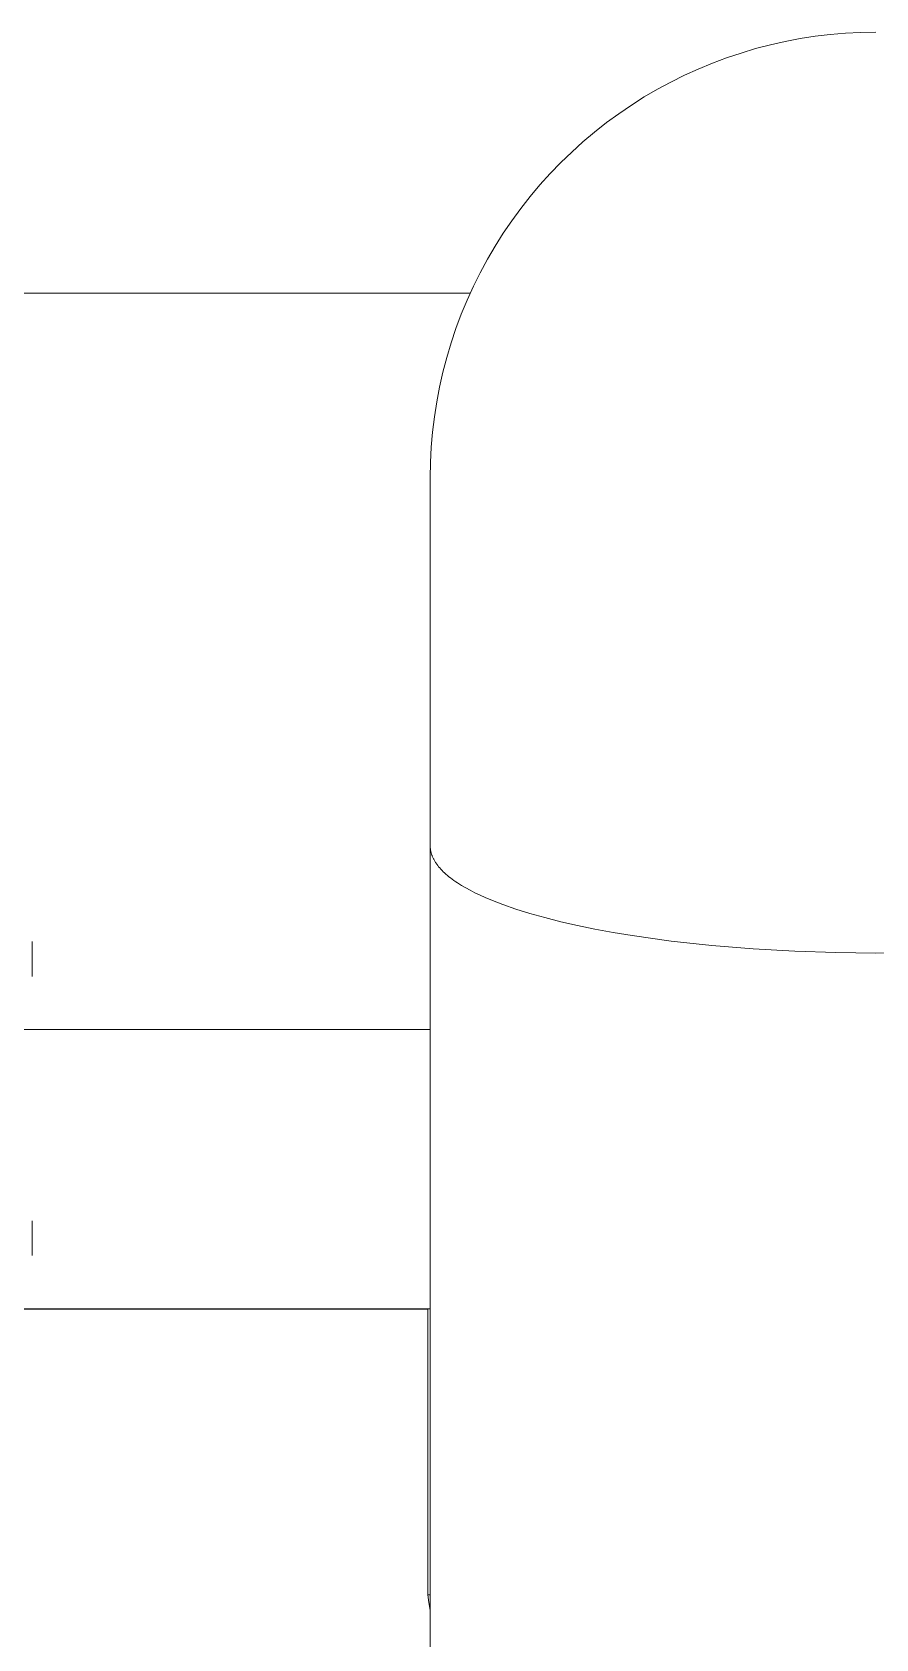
# Model space of a CAD drawing. Header units: inches. Extents: x -9 to 187, y -3 to 135.
# Drawn here: x 44.161 to 45.279, y 112.085 to 114.214 of the extents above; entities that cross this region are included whole.
import ezdxf

# ---------------------------------------------------------------- set-up
doc = ezdxf.new("R2010")
doc.units = ezdxf.units.IN
doc.layers.add('ZANO_R', color=7, linetype='Continuous', lineweight=0)

msp = doc.modelspace()

# ---------------------------------------------------------------- linework, layer by layer
at = {"layer": 'ZANO_R'}
for p, q in [((45.21875, 114.21107), (45.23884, 114.21279)), ((45.23884, 114.21279), (45.25897, 114.21382)), ((45.25897, 114.21382), (45.27914, 114.21416)), ((45.1005, 114.18649), (45.11982, 114.19226)), ((45.11982, 114.19226), (45.13932, 114.19737)), ((45.13932, 114.19737), (45.15899, 114.20181)), ((45.15899, 114.20181), (45.1788, 114.20558)), ((45.1788, 114.20558), (45.19873, 114.20866)), ((45.19873, 114.20866), (45.21875, 114.21107)), ((45.04387, 114.16527), (45.0625, 114.17299)), ((45.0625, 114.17299), (45.08138, 114.18007)), ((45.08138, 114.18007), (45.1005, 114.18649)), ((45.00746, 114.14796), (45.02552, 114.15693)), ((45.02552, 114.15693), (45.04387, 114.16527)), ((44.95527, 114.11743), (44.97231, 114.12819)), ((44.97231, 114.12819), (44.98972, 114.13838)), ((44.98972, 114.13838), (45.00746, 114.14796)), ((44.92232, 114.09417), (44.9386, 114.10608)), ((44.9386, 114.10608), (44.95527, 114.11743)), ((44.90647, 114.08172), (44.92232, 114.09417)), ((44.87608, 114.05522), (44.89105, 114.06873)), ((44.89105, 114.06873), (44.90647, 114.08172)), ((44.86158, 114.0412), (44.87608, 114.05522)), ((44.83406, 114.01174), (44.84757, 114.0267)), ((44.84757, 114.0267), (44.86158, 114.0412)), ((44.82107, 113.99631), (44.83406, 114.01174)), ((44.7967, 113.96419), (44.80861, 113.98046)), ((44.80861, 113.98046), (44.82107, 113.99631)), ((44.78536, 113.94752), (44.7967, 113.96419)), ((44.77459, 113.93047), (44.78536, 113.94752)), ((44.76441, 113.91306), (44.77459, 113.93047)), ((44.74586, 113.87726), (44.75483, 113.89532)), ((44.75483, 113.89532), (44.76441, 113.91306)), ((44.73751, 113.85891), (44.74586, 113.87726)), ((43.90127, 113.86836), (44.74171, 113.86836)), ((44.72979, 113.84028), (44.73751, 113.85891)), ((44.72272, 113.8214), (44.72979, 113.84028)), ((44.71629, 113.80229), (44.72272, 113.8214)), ((44.71052, 113.78297), (44.71629, 113.80229)), ((44.70541, 113.76346), (44.71052, 113.78297)), ((44.70097, 113.74379), (44.70541, 113.76346)), ((44.69412, 113.70405), (44.69721, 113.72398)), ((44.69721, 113.72398), (44.70097, 113.74379)), ((44.69172, 113.68403), (44.69412, 113.70405)), ((44.69, 113.66394), (44.69172, 113.68403)), ((44.68896, 113.64381), (44.69, 113.66394)), ((44.68862, 113.62365), (44.68896, 113.64381)), ((44.68862, 113.62365), (44.68862, 113.13542)), ((44.68862, 113.13542), (44.68863, 113.13463)), ((44.68862, 113.13343), (44.68862, 106.71142)), ((44.68863, 113.13463), (44.68866, 113.13385)), ((44.68866, 113.13385), (44.6887, 113.13306)), ((44.6887, 113.13306), (44.68877, 113.13227)), ((44.68877, 113.13227), (44.68885, 113.13148)), ((44.68885, 113.13148), (44.68895, 113.13069)), ((44.68895, 113.13069), (44.68907, 113.12989)), ((44.68907, 113.12989), (44.68921, 113.1291)), ((44.68921, 113.1291), (44.68936, 113.1283)), ((44.68936, 113.1283), (44.68954, 113.1275)), ((44.68954, 113.1275), (44.68974, 113.1267)), ((44.68974, 113.1267), (44.68995, 113.1259)), ((44.68995, 113.1259), (44.69019, 113.12509)), ((44.69019, 113.12509), (44.69044, 113.12429)), ((44.69044, 113.12429), (44.69071, 113.12348)), ((44.69071, 113.12348), (44.69101, 113.12267)), ((44.69101, 113.12267), (44.69132, 113.12187)), ((44.69132, 113.12187), (44.69166, 113.12106)), ((44.69166, 113.12106), (44.69201, 113.12024)), ((44.69201, 113.12024), (44.69238, 113.11943)), ((44.69238, 113.11943), (44.69278, 113.11862)), ((44.69278, 113.11862), (44.69319, 113.1178)), ((44.69319, 113.1178), (44.69363, 113.11699)), ((44.69363, 113.11699), (44.69408, 113.11617)), ((44.69408, 113.11617), (44.69456, 113.11536)), ((44.69456, 113.11536), (44.69505, 113.11454)), ((44.69505, 113.11454), (44.69557, 113.11372)), ((44.69557, 113.11372), (44.69611, 113.1129)), ((44.69611, 113.1129), (44.69725, 113.11126)), ((44.69725, 113.11126), (44.69848, 113.10961)), ((44.69848, 113.10961), (44.69979, 113.10796)), ((44.69979, 113.10796), (44.70119, 113.10631)), ((44.70119, 113.10631), (44.70267, 113.10466)), ((44.70267, 113.10466), (44.70424, 113.10301)), ((44.70424, 113.10301), (44.7059, 113.10136)), ((44.7059, 113.10136), (44.70765, 113.0997)), ((44.70765, 113.0997), (44.70949, 113.09805)), ((44.70949, 113.09805), (44.71141, 113.09639)), ((44.71141, 113.09639), (44.71343, 113.09474)), ((44.71343, 113.09474), (44.71554, 113.09309)), ((44.71554, 113.09309), (44.71773, 113.09143)), ((44.71773, 113.09143), (44.72002, 113.08979)), ((44.72002, 113.08979), (44.7224, 113.08814)), ((44.7224, 113.08814), (44.72487, 113.08649)), ((44.72487, 113.08649), (44.73008, 113.08321)), ((44.73008, 113.08321), (44.73566, 113.07995)), ((44.73566, 113.07995), (44.7416, 113.0767)), ((44.7416, 113.0767), (44.74792, 113.07348)), ((44.74792, 113.07348), (44.75459, 113.07028)), ((44.75459, 113.07028), (44.76163, 113.06711)), ((44.76163, 113.06711), (44.76902, 113.06397)), ((44.76902, 113.06397), (44.77677, 113.06087)), ((44.77677, 113.06087), (44.78488, 113.05781)), ((44.78488, 113.05781), (44.80211, 113.05182)), ((44.80211, 113.05182), (44.82069, 113.04602)), ((44.82069, 113.04602), (44.84053, 113.04045)), ((44.84053, 113.04045), (44.86158, 113.03513)), ((44.86158, 113.03513), (44.88374, 113.03008)), ((44.88374, 113.03008), (44.90693, 113.02531)), ((44.90693, 113.02531), (44.93106, 113.02085)), ((44.93106, 113.02085), (44.956, 113.01671)), ((44.16109, 113.00881), (44.16109, 112.96259)), ((44.956, 113.01671), (45.00791, 113.00944)), ((45.00791, 113.00944), (45.06177, 113.00355)), ((45.06177, 113.00355), (45.11665, 112.99907)), ((45.11665, 112.99907), (45.17168, 112.99596)), ((45.17168, 112.99596), (45.22608, 112.99416)), ((45.22608, 112.99416), (45.27914, 112.99359)), ((45.27914, 112.99359), (45.3322, 112.99416)), ((44.68862, 112.89214), (44.121, 112.89214)), ((44.16109, 112.63879), (44.16109, 112.5926)), ((44.68862, 112.52185), (44.121, 112.52185)), ((44.6853, 112.52174), (44.121, 112.52174)), ((44.6853, 112.14282), (44.6853, 112.52185)), ((44.68862, 112.14305), (44.6853, 112.14282)), ((44.68685, 112.13273), (44.6853, 112.14282)), ((44.68862, 112.12269), (44.68685, 112.13273))]:
    msp.add_line(p, q, dxfattribs=at)

doc.saveas('drawing.dxf')
